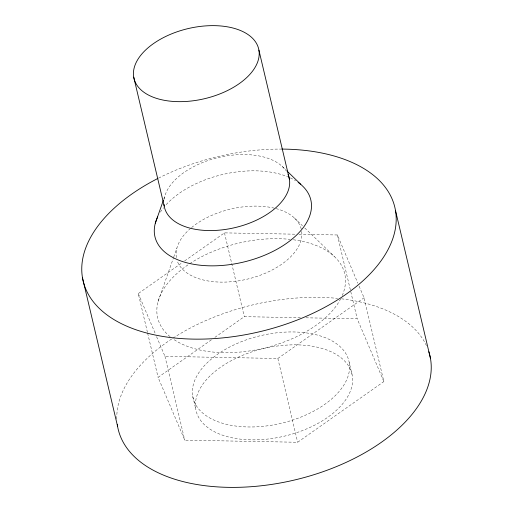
<?xml version="1.0" encoding="UTF-8"?>
<svg xmlns="http://www.w3.org/2000/svg" width="513" height="513" viewBox="0 0 513 513"><rect width="100%" height="100%" fill="white"/><g stroke="black" fill="none" stroke-linecap="round" stroke-linejoin="round"><path stroke-width="0.38" stroke-dasharray="2.56 1.92" d="M163.705 199.371L164.75 196.402M158.107 301.452L173.49 257.757M173.753 257L176.94 247.965M147.449 332.366L138.279 293.571L182.032 262.765M184.648 260.925L224.482 232.876L295.744 234.204M359.094 286.1L364.057 297.784L383.865 381.569L297.655 442.264L184.763 440.16L158.081 377.363L211.638 339.657M214.902 337.355L244.291 316.668L300.336 317.714M156.58 336.656L164.962 356.368L277.854 358.478L364.057 297.784M298.944 234.268L337.374 234.98L357.856 283.176M305.94 317.816L357.183 318.772L383.865 381.569M282.285 166.475L286.28 170.329M294.475 218.038L302.458 225.746M304.741 227.945L334.405 256.564M138.279 293.571L155.343 333.732M337.374 234.98L357.183 318.772M349.218 362.582A80.073 45.009 -13.3 0 1 238.462 426.374A80.073 45.009 -13.3 0 1 225.245 349.436A80.073 45.009 -13.3 0 1 349.218 362.582L352.264 375.471A80.073 45.009 -13.3 0 1 241.508 439.263A80.073 45.009 -13.3 0 1 228.291 362.332A80.073 45.009 -13.3 0 1 352.264 375.471M277.854 358.478L297.655 442.264M224.482 232.876L244.291 316.668M192.734 396.344L195.78 409.239M164.962 356.368L184.763 440.16M147.629 333.142L158.081 377.363M293.365 239.77A96.091 54.012 -13.3 0 1 342.1 295.866M340.735 298.713A96.091 54.012 -13.3 0 1 263.669 348.218A96.091 54.012 -13.3 0 1 172.528 338.561M170.13 336.72A96.091 54.012 -13.3 0 1 189.188 264.048M189.816 263.637A96.091 54.012 -13.3 0 1 290.185 239.385M301.689 231.389A64.061 36.006 -13.3 0 1 247.125 279.187A64.061 36.006 -13.3 0 1 177.158 260.668M176.382 257.622A64.061 36.006 -13.3 0 1 190.406 228.535M191.586 227.535A64.061 36.006 -13.3 0 1 275.289 208.4M276.032 208.592A64.061 36.006 -13.3 0 1 301.426 229.837M116.823 419.044A160.152 90.019 -13.3 0 1 172.419 338.522M173.073 338.099A160.152 90.019 -13.3 0 1 337.554 298.386M341.478 298.81A160.152 90.019 -13.3 0 1 426.572 345.929M158.549 178.107A160.152 90.019 -13.3 0 1 280.816 149.078M160.396 212.113A80.073 45.009 -13.3 0 1 163.589 207.694M166.167 204.687A80.073 45.009 -13.3 0 1 287.697 176.761M290.313 177.902A80.073 45.009 -13.3 0 1 295.61 180.73M164.154 199.217A64.061 36.006 -13.3 0 1 218.352 157.549A64.061 36.006 -13.3 0 1 285.67 170.31"/><path stroke-width="0.77" d="M155.336 223.142L163.442 200.115M286.85 170.88L302.253 185.738A80.073 45.009 -13.3 0 1 240.514 262.752A80.073 45.009 -13.3 0 1 157.677 216.935M395.459 210.349L430.503 358.593M258.911 50.146A64.061 36.006 -13.3 0 1 170.31 101.176A64.061 36.006 -13.3 0 1 159.735 39.629A64.061 36.006 -13.3 0 1 258.911 50.146L289.383 179.05M133.726 77.155L164.198 206.059M82.497 277.879L117.541 426.117M428.823 351.726A160.152 90.019 -13.3 0 1 294.052 480.117A160.152 90.019 -13.3 0 1 117.297 424.565M281.611 149.084A160.152 90.019 -13.3 0 1 374.958 268.536A160.152 90.019 -13.3 0 1 128.712 326.999A160.152 90.019 -13.3 0 1 157.844 178.466M298.13 182.391A80.073 45.009 -13.3 0 1 300.573 184.263M288.049 174.523A64.061 36.006 -13.3 0 1 235.621 227.464A64.061 36.006 -13.3 0 1 163.993 204.495"/></g></svg>
